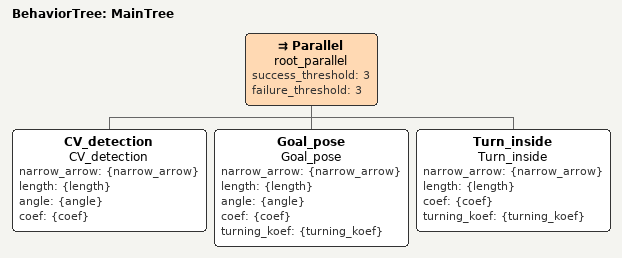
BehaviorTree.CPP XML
<root BTCPP_format="4">
    <BehaviorTree ID="MainTree">
        <Parallel name="root_parallel" success_threshold="3" failure_threshold="3">
            <CV_detection name="CV_detection" narrow_arrow="{narrow_arrow}" length="{length}" angle="{angle}" coef="{coef}"/>
            <Goal_pose name="Goal_pose" narrow_arrow="{narrow_arrow}" length="{length}" angle="{angle}" coef="{coef}" turning_koef="{turning_koef}"/>
            <Turn_inside name="Turn_inside" narrow_arrow="{narrow_arrow}" length="{length}" coef="{coef}" turning_koef="{turning_koef}"/>
        </Parallel>
    </BehaviorTree>
</root>
